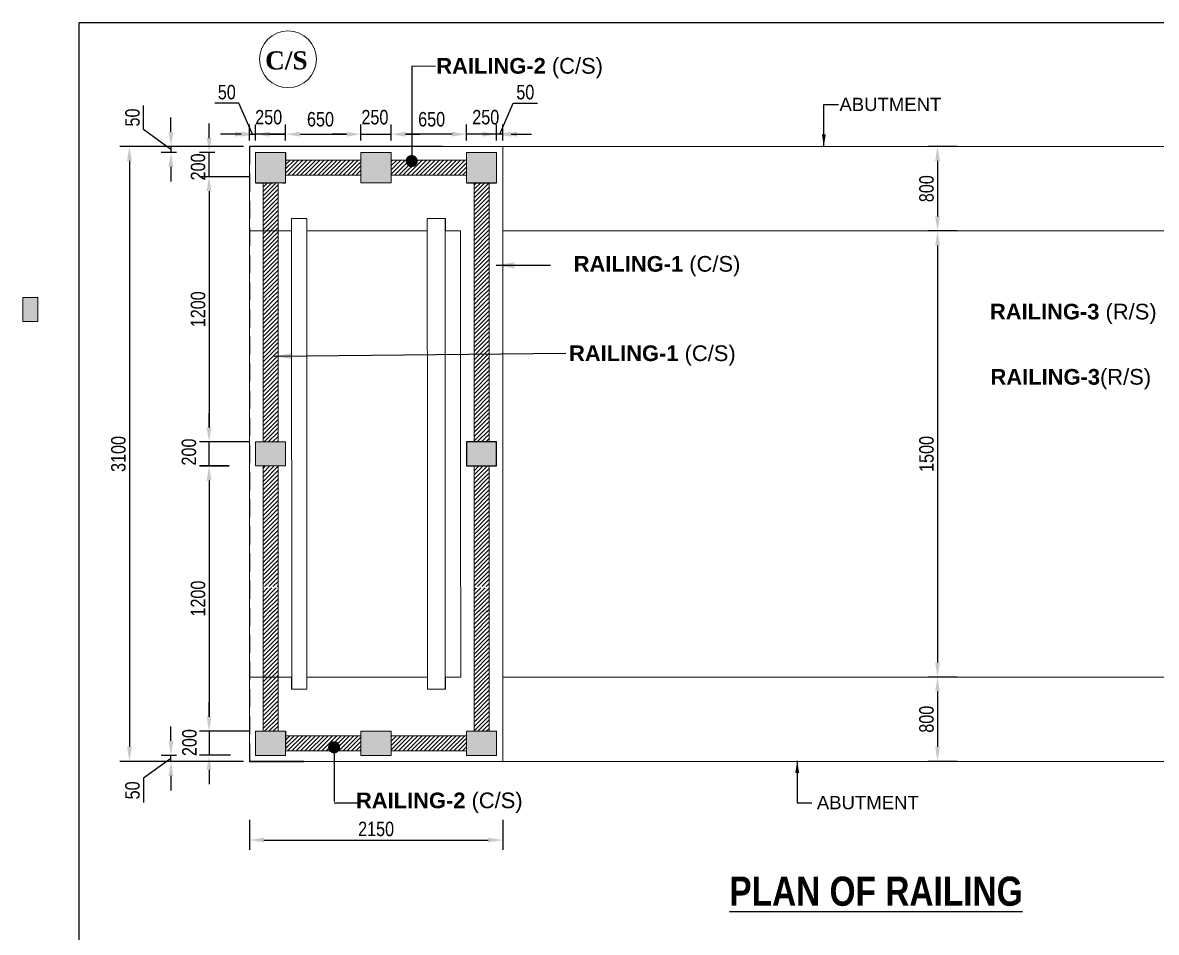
# Model space of a CAD drawing. Extents: x -426260 to 2055400, y -4304674 to -305611.
# Drawn here: x 1124505 to 1133906, y -1909429 to -1901885 of the extents above; entities that cross this region are included whole.
import ezdxf

# ---------------------------------------------------------------- set-up
doc = ezdxf.new("R2010")
doc.units = 0
doc.header["$LTSCALE"] = 300
doc.header["$MEASUREMENT"] = 0
doc.header["$PDMODE"] = 3
doc.linetypes.add('DASHED', pattern=[0.75, 0.5, -0.25])
doc.linetypes.add('DASHED2', pattern=[9.525, 6.35, -3.175])
doc.layers.get('0').update_dxf_attribs({"linetype": 'CONTINUOUS'})
doc.layers.get('DEFPOINTS').update_dxf_attribs({"linetype": 'CONTINUOUS'})
for name, color, linetype, lineweight in [('Dim', 7, 'CONTINUOUS', 9), ('Dimension', 8, 'CONTINUOUS', 18), ('line2', 3, 'CONTINUOUS', 30), ('Railing', 8, 'CONTINUOUS', 0)]:
    doc.layers.add(name, color=color, linetype=linetype, lineweight=lineweight)
for name, color, linetype in [('DOTTED', 240, 'DASHED2'), ('LINE', 7, 'CONTINUOUS'), ('TEXT', 10, 'CONTINUOUS')]:
    doc.layers.add(name, color=color, linetype=linetype)
doc.styles.add('1-2', font='arial.ttf')
doc.styles.add('Arial', font='arial.ttf')
doc.styles.add('DIM', font='isocp3.shx')
doc.styles.add('SH-T2', font='arial.ttf', dxfattribs={"width": 0.8})
doc.styles.add('style1', font='times.ttf')
doc.styles.add('text', font='ARIALN.TTF', dxfattribs={"height": 1.6})
doc.dimstyles.new('dim_50', dxfattribs={"dimtxt": 100, "dimasz": 100, "dimexe": 50, "dimexo": 30, "dimgap": 30, "dimtad": 1, "dimdec": 0, "dimzin": 0, "dimdsep": 46, "dimtxsty": 'DIM', "dimcen": 0.09, "dimclrd": 5, "dimclre": 5, "dimclrt": 7, "dimadec": 0, "dimazin": 0, "dimtfac": 1, "dimtdec": 0, "dimtmove": 0, "dimatfit": 3, "dimfxl": 1, "dimtolj": 1, "dimtzin": 0, "dimarcsym": 1})
doc.dimstyles.get("Standard").update_dxf_attribs({"dimtxt": 75, "dimasz": 75, "dimexe": 60, "dimexo": 60, "dimgap": 100, "dimtad": 1, "dimdec": 0, "dimzin": 0, "dimdsep": 46, "dimtxsty": 'style1', "dimcen": 0.09, "dimclrd": 5, "dimclre": 5, "dimadec": 0, "dimazin": 0, "dimtfac": 1, "dimtdec": 0, "dimtofl": 0, "dimtmove": 0, "dimatfit": 3, "dimfxl": 1, "dimtolj": 1, "dimtzin": 0, "dimarcsym": 0})
pattern_1 = [(45, (-1575873.325, -24452.87), (-17.67766953, 17.67766953), [])]
pattern_2 = [(45, (-1575873.325, -26859.765), (-17.67766953, 17.67766953), [])]

# ---------------------------------------------------------------- blocks, each defined once
blk = doc.blocks.new('*D670')
at = {"layer": 'DEFPOINTS', "color": 0, "transparency": 16777216}
for p in [(1132304.3, -1903611.8), (1132091.7, -1907311.7), (1132254.2, -1907311.7)]:
    blk.add_point(p, dxfattribs=at)
at = {"layer": 'LINE', "color": 5, "lineweight": -2, "transparency": 16777216}
for p, q in [((1132254.3, -1903611.8), (1132011.7, -1903611.8)), ((1132091.7, -1903731.8), (1132091.7, -1907191.7)), ((1132204.2, -1907311.7), (1132011.7, -1907311.7))]:
    blk.add_line(p, q, dxfattribs=at)
at = {"layer": 'LINE', "color": 5, "transparency": 16777216}
for points in [[(1132071.7, -1903731.8), (1132111.7, -1903731.8), (1132091.7, -1903611.8)], [(1132071.7, -1907191.7), (1132111.7, -1907191.7), (1132091.7, -1907311.7)]]:
    blk.add_solid(points, dxfattribs=at)
at = {"layer": 'LINE', "color": 7, "transparency": 16777216, "insert": (1132000.4, -1905461.7), "char_height": 120, "attachment_point": 5, "rotation": 90, "style": 'SH-T2'}
blk.add_mtext('\\A1;1500', dxfattribs=at)
blk = doc.blocks.new('_Dot')
at = {"color": 0, "linetype": 'ByBlock', "lineweight": -2}
blk.add_line((-0.5, 0), (-1, 0), dxfattribs=at)
at = {"color": 0, "linetype": 'ByBlock', "const_width": 0.5}
blk.add_lwpolyline([(-0.25, 0, 1), (0.25, 0, 1)], format="xyb", close=True, dxfattribs=at)
blk = doc.blocks.new('*D671')
at = {"layer": 'DEFPOINTS', "color": 0, "transparency": 16777216}
for p in [(1126051, -1905362.1), (1126279.7, -1905362.1), (1126268.3, -1905562.1)]:
    blk.add_point(p, dxfattribs=at)
at = {"layer": 'LINE', "color": 5, "lineweight": -2, "transparency": 16777216}
for p, q in [((1126051, -1905242.1), (1126051, -1905122.1)), ((1126229.7, -1905362.1), (1125971, -1905362.1)), ((1126051, -1905562.1), (1126051, -1905362.1)), ((1126218.3, -1905562.1), (1125971, -1905562.1)), ((1126051, -1905682.1), (1126051, -1905802.1))]:
    blk.add_line(p, q, dxfattribs=at)
at = {"layer": 'LINE', "color": 5, "transparency": 16777216}
for points in [[(1126031, -1905242.1), (1126071, -1905242.1), (1126051, -1905362.1)], [(1126031, -1905682.1), (1126071, -1905682.1), (1126051, -1905562.1)]]:
    blk.add_solid(points, dxfattribs=at)
at = {"layer": 'LINE', "color": 7, "transparency": 16777216, "insert": (1125884.4, -1905445.8), "char_height": 120, "attachment_point": 5, "rotation": 90, "style": 'SH-T2'}
blk.add_mtext('\\A1;200', dxfattribs=at)
blk = doc.blocks.new('*D683')
at = {"layer": 'DEFPOINTS', "color": 0, "transparency": 16777216}
for p in [(1126435.8, -1902810), (1126435.8, -1902911.6), (1126685.8, -1902912.1)]:
    blk.add_point(p, dxfattribs=at)
at = {"layer": 'LINE', "color": 5, "lineweight": -2, "transparency": 16777216}
for p, q in [((1126435.8, -1902861.6), (1126435.8, -1902730)), ((1126685.8, -1902862.1), (1126685.8, -1902730)), ((1126315.8, -1902810), (1126195.8, -1902810)), ((1126685.8, -1902810), (1126435.8, -1902810)), ((1126805.8, -1902810), (1126925.8, -1902810))]:
    blk.add_line(p, q, dxfattribs=at)
at = {"layer": 'LINE', "color": 5, "transparency": 16777216}
for points in [[(1126315.8, -1902790), (1126315.8, -1902830), (1126435.8, -1902810)], [(1126805.8, -1902790), (1126805.8, -1902830), (1126685.8, -1902810)]]:
    blk.add_solid(points, dxfattribs=at)
at = {"layer": 'LINE', "color": 7, "transparency": 16777216, "insert": (1126545.4, -1902669.4), "char_height": 120, "attachment_point": 5, "style": 'SH-T2'}
blk.add_mtext('\\A1;250', dxfattribs=at)
blk = doc.blocks.new('*D684')
at = {"layer": 'DEFPOINTS', "color": 0, "transparency": 16777216}
for p in [(1127310.8, -1902810), (1126685.8, -1902912.1), (1127310.8, -1902912.1)]:
    blk.add_point(p, dxfattribs=at)
at = {"layer": 'LINE', "color": 5, "lineweight": -2, "transparency": 16777216}
for p, q in [((1126685.8, -1902862.1), (1126685.8, -1902730)), ((1127310.8, -1902862.1), (1127310.8, -1902730)), ((1126805.8, -1902810), (1127190.8, -1902810))]:
    blk.add_line(p, q, dxfattribs=at)
at = {"layer": 'LINE', "color": 5, "transparency": 16777216}
for points in [[(1126805.8, -1902790), (1126805.8, -1902830), (1126685.8, -1902810)], [(1127190.8, -1902790), (1127190.8, -1902830), (1127310.8, -1902810)]]:
    blk.add_solid(points, dxfattribs=at)
at = {"layer": 'LINE', "color": 7, "transparency": 16777216, "insert": (1126974.7, -1902686.6), "char_height": 120, "attachment_point": 5, "style": 'SH-T2'}
blk.add_mtext('\\A1;650', dxfattribs=at)
blk = doc.blocks.new('*D685')
at = {"layer": 'DEFPOINTS', "color": 0, "transparency": 16777216}
for p in [(1127560.8, -1902810), (1127310.8, -1902912.1), (1127560.8, -1902912.1)]:
    blk.add_point(p, dxfattribs=at)
at = {"layer": 'LINE', "color": 5, "lineweight": -2, "transparency": 16777216}
for p, q in [((1127310.8, -1902862.1), (1127310.8, -1902730)), ((1127560.8, -1902862.1), (1127560.8, -1902730)), ((1127190.8, -1902810), (1127070.8, -1902810)), ((1127310.8, -1902810), (1127560.8, -1902810)), ((1127680.8, -1902810), (1127800.8, -1902810))]:
    blk.add_line(p, q, dxfattribs=at)
at = {"layer": 'LINE', "color": 5, "transparency": 16777216}
for points in [[(1127190.8, -1902790), (1127190.8, -1902830), (1127310.8, -1902810)], [(1127680.8, -1902790), (1127680.8, -1902830), (1127560.8, -1902810)]]:
    blk.add_solid(points, dxfattribs=at)
at = {"layer": 'LINE', "color": 7, "transparency": 16777216, "insert": (1127426.2, -1902669.4), "char_height": 120, "attachment_point": 5, "style": 'SH-T2'}
blk.add_mtext('\\A1;250', dxfattribs=at)
blk = doc.blocks.new('*D686')
at = {"layer": 'DEFPOINTS', "color": 0, "transparency": 16777216}
for p in [(1127560.8, -1902810), (1127560.8, -1902911.6), (1128185.8, -1902912.1)]:
    blk.add_point(p, dxfattribs=at)
at = {"layer": 'LINE', "color": 5, "lineweight": -2, "transparency": 16777216}
for p, q in [((1127560.8, -1902861.6), (1127560.8, -1902730)), ((1128185.8, -1902862.1), (1128185.8, -1902730)), ((1128065.8, -1902810), (1127680.8, -1902810))]:
    blk.add_line(p, q, dxfattribs=at)
at = {"layer": 'LINE', "color": 5, "transparency": 16777216}
for points in [[(1127680.8, -1902790), (1127680.8, -1902830), (1127560.8, -1902810)], [(1128065.8, -1902790), (1128065.8, -1902830), (1128185.8, -1902810)]]:
    blk.add_solid(points, dxfattribs=at)
at = {"layer": 'LINE', "color": 7, "transparency": 16777216, "insert": (1127896.8, -1902686.6), "char_height": 120, "attachment_point": 5, "style": 'SH-T2'}
blk.add_mtext('\\A1;650', dxfattribs=at)
blk = doc.blocks.new('*D687')
at = {"layer": 'DEFPOINTS', "color": 0, "transparency": 16777216}
for p in [(1128185.8, -1902810), (1128185.8, -1902912.1), (1128435.8, -1902912.1)]:
    blk.add_point(p, dxfattribs=at)
at = {"layer": 'LINE', "color": 5, "lineweight": -2, "transparency": 16777216}
for p, q in [((1128185.8, -1902862.1), (1128185.8, -1902730)), ((1128435.8, -1902862.1), (1128435.8, -1902730)), ((1128065.8, -1902810), (1127945.8, -1902810)), ((1128435.8, -1902810), (1128185.8, -1902810)), ((1128555.8, -1902810), (1128675.8, -1902810))]:
    blk.add_line(p, q, dxfattribs=at)
at = {"layer": 'LINE', "color": 5, "transparency": 16777216}
for points in [[(1128065.8, -1902790), (1128065.8, -1902830), (1128185.8, -1902810)], [(1128555.8, -1902790), (1128555.8, -1902830), (1128435.8, -1902810)]]:
    blk.add_solid(points, dxfattribs=at)
at = {"layer": 'LINE', "color": 7, "transparency": 16777216, "insert": (1128345.4, -1902669.4), "char_height": 120, "attachment_point": 5, "style": 'SH-T2'}
blk.add_mtext('\\A1;250', dxfattribs=at)
blk = doc.blocks.new('*D696')
at = {"layer": 'DEFPOINTS', "color": 0, "transparency": 16777216}
for p in [(1126051, -1902962), (1126148.2, -1902962), (1126148.2, -1903162.1)]:
    blk.add_point(p, dxfattribs=at)
at = {"layer": 'LINE', "color": 5, "lineweight": -2, "transparency": 16777216}
for p, q in [((1126051, -1902842), (1126051, -1902722)), ((1126098.2, -1902962), (1125971, -1902962)), ((1126051, -1903162.1), (1126051, -1902962)), ((1126098.2, -1903162.1), (1125971, -1903162.1)), ((1126051, -1903282.1), (1126051, -1903402.1))]:
    blk.add_line(p, q, dxfattribs=at)
at = {"layer": 'LINE', "color": 5, "transparency": 16777216}
for points in [[(1126031, -1902842), (1126071, -1902842), (1126051, -1902962)], [(1126031, -1903282.1), (1126071, -1903282.1), (1126051, -1903162.1)]]:
    blk.add_solid(points, dxfattribs=at)
at = {"layer": 'LINE', "color": 7, "transparency": 16777216, "insert": (1125959.8, -1903081.4), "char_height": 120, "attachment_point": 5, "rotation": 90, "style": 'SH-T2'}
blk.add_mtext('\\A1;200', dxfattribs=at)
blk = doc.blocks.new('*D697')
at = {"layer": 'DEFPOINTS', "color": 0, "transparency": 16777216}
for p in [(1126268.3, -1907760.8), (1126051, -1907960.8), (1126279.7, -1907960.8)]:
    blk.add_point(p, dxfattribs=at)
at = {"layer": 'LINE', "color": 5, "lineweight": -2, "transparency": 16777216}
for p, q in [((1126051, -1907640.8), (1126051, -1907520.8)), ((1126218.3, -1907760.8), (1125971, -1907760.8)), ((1126051, -1907760.8), (1126051, -1907960.8)), ((1126229.7, -1907960.8), (1125971, -1907960.8)), ((1126051, -1908080.8), (1126051, -1908200.8))]:
    blk.add_line(p, q, dxfattribs=at)
at = {"layer": 'LINE', "color": 5, "transparency": 16777216}
for points in [[(1126031, -1907640.8), (1126071, -1907640.8), (1126051, -1907760.8)], [(1126031, -1908080.8), (1126071, -1908080.8), (1126051, -1907960.8)]]:
    blk.add_solid(points, dxfattribs=at)
at = {"layer": 'LINE', "color": 7, "transparency": 16777216, "insert": (1125888.6, -1907855.5), "char_height": 120, "attachment_point": 5, "rotation": 90, "style": 'SH-T2'}
blk.add_mtext('\\A1;200', dxfattribs=at)

msp = doc.modelspace()

# ---------------------------------------------------------------- hatches: boundary and pattern name
at = {"layer": 'LINE'}
for points in [[(1126435.8, -1903212.1), (1126685.8, -1903212.1), (1126685.8, -1902962.1), (1126435.8, -1902962.1)], [(1127310.8, -1903212.1), (1127560.8, -1903212.1), (1127560.8, -1902962.1), (1127310.8, -1902962.1)], [(1128435.8, -1902962.1), (1128185.8, -1902962.1), (1128185.8, -1903212.1), (1128435.8, -1903212.1)], [(1126435.8, -1905362.1), (1126435.8, -1905560.9), (1126685.8, -1905560.9), (1126685.8, -1905362.1)], [(1128435.8, -1905362.1), (1128185.8, -1905362.1), (1128185.8, -1905560.9), (1128435.8, -1905560.9)], [(1126435.8, -1907961.8), (1126685.8, -1907961.8), (1126685.8, -1907761.8), (1126435.8, -1907761.8)], [(1127560.8, -1907961.8), (1127560.8, -1907761.8), (1127310.8, -1907761.8), (1127310.8, -1907961.8)], [(1128435.8, -1907961.8), (1128435.8, -1907761.8), (1128185.8, -1907761.8), (1128185.8, -1907961.8)]]:
    msp.add_hatch(color=5, dxfattribs=at).paths.add_polyline_path(points)
h = msp.add_hatch(dxfattribs=at)
h.set_pattern_fill('ANSI31', color=5, scale=200, style=0)
h.set_pattern_definition(pattern_1)
h.paths.add_polyline_path([(1127310.8, -1907799.1), (1126685.8, -1907799.1), (1126685.8, -1907924.1), (1127310.8, -1907924.1)])
h.paths.add_polyline_path([(1128185.8, -1907799.1), (1127560.8, -1907799.1), (1127560.8, -1907924.1), (1128185.8, -1907924.1)])
h.paths.add_polyline_path([(1128373.3, -1906760.9), (1128248.3, -1906760.9), (1128248.3, -1907761.8), (1128373.3, -1907761.8)])
h.paths.add_polyline_path([(1126623.3, -1907311.8), (1126498.3, -1907311.8), (1126498.3, -1907761.8), (1126623.3, -1907761.8)])
h.paths.add_polyline_path([(1126623.3, -1905811.7), (1126604.6, -1905811.7, -0.084908), (1126498.3, -1905733.5), (1126498.3, -1906560.9), (1126623.3, -1906560.9)])
h.paths.add_polyline_path([(1126623.3, -1905560.9), (1126498.3, -1905560.9), (1126498.3, -1905733.5, 0.084908), (1126604.6, -1905811.7), (1126623.3, -1905811.7)])
h.paths.add_polyline_path([(1126623.3, -1906760.9), (1126498.3, -1906760.9), (1126498.3, -1907311.8), (1126623.3, -1907311.8)])
h.paths.add_polyline_path([(1128373.3, -1905560.9), (1128248.3, -1905560.9), (1128248.3, -1906560.9), (1128373.3, -1906560.9)])
h.paths.add_polyline_path([(1128373.3, -1904362.1), (1128248.3, -1904362.1), (1128248.3, -1905362.1), (1128373.3, -1905362.1)])
h.paths.add_polyline_path([(1126623.3, -1904362.1), (1126498.3, -1904362.1), (1126498.3, -1905190.3, -0.085374), (1126605.2, -1905111.7), (1126623.3, -1905111.7)])
h.paths.add_polyline_path([(1126623.3, -1905111.7), (1126605.2, -1905111.7, 0.085374), (1126498.3, -1905190.3), (1126498.3, -1905362.1), (1126623.3, -1905362.1)])
h.paths.add_polyline_path([(1126623.3, -1903611.8), (1126498.3, -1903611.8), (1126498.3, -1904162.1), (1126623.3, -1904162.1)])
h.paths.add_polyline_path([(1128373.3, -1903212.1), (1128310.8, -1903212.1), (1128248.3, -1903212.1), (1128248.3, -1904162.1), (1128373.3, -1904162.1)])
h.paths.add_polyline_path([(1126623.3, -1903212.1), (1126498.3, -1903212.1), (1126498.3, -1903611.8), (1126623.3, -1903611.8)])
h.paths.add_polyline_path([(1128185.8, -1903024.6), (1127560.8, -1903024.6), (1127560.8, -1903149.6), (1128185.8, -1903149.6)])
h.paths.add_polyline_path([(1127310.8, -1903024.6), (1126685.8, -1903024.6), (1126685.8, -1903087.1), (1126685.8, -1903149.6), (1127310.8, -1903149.6)])
at = {"layer": 'LINE', "linetype": 'DASHED', "lineweight": 9, "ltscale": 3}
h = msp.add_hatch(color=15, dxfattribs=at)
h.dxf.hatch_style = 1
h.paths.add_polyline_path([(1124505.4, -1904362.1), (1124630.4, -1904362.1), (1124630.4, -1904165.5), (1124505.4, -1904165.5)])
at = {"layer": 'LINE'}
h = msp.add_hatch(dxfattribs=at)
h.set_pattern_fill('ANSI31', color=5, scale=200, style=0)
h.set_pattern_definition(pattern_1)
h.paths.add_polyline_path([(1126498.3, -1904362.1), (1126623.3, -1904362.1), (1126623.3, -1904165.5), (1126498.3, -1904165.5)])
h = msp.add_hatch(dxfattribs=at)
h.set_pattern_fill('ANSI31', color=5, scale=200, style=0)
h.set_pattern_definition(pattern_1)
h.paths.add_polyline_path([(1126498.3, -1904362.1), (1126623.3, -1904362.1), (1126623.3, -1904165.5), (1126498.3, -1904165.5)])
h = msp.add_hatch(dxfattribs=at)
h.set_pattern_fill('ANSI31', color=5, scale=200, style=0)
h.set_pattern_definition(pattern_1)
h.paths.add_polyline_path([(1128248.3, -1904362.1), (1128373.3, -1904362.1), (1128373.3, -1904165.5), (1128248.3, -1904165.5)])
h = msp.add_hatch(dxfattribs=at)
h.set_pattern_fill('ANSI31', color=5, scale=200, style=0)
h.set_pattern_definition(pattern_1)
h.paths.add_polyline_path([(1128248.3, -1904362.1), (1128373.3, -1904362.1), (1128373.3, -1904165.5), (1128248.3, -1904165.5)])
h = msp.add_hatch(dxfattribs=at)
h.set_pattern_fill('ANSI31', color=5, scale=200, style=0)
h.set_pattern_definition(pattern_2)
h.paths.add_polyline_path([(1126498.3, -1906769), (1126623.3, -1906769), (1126623.3, -1906572.4), (1126498.3, -1906572.4)])
h = msp.add_hatch(dxfattribs=at)
h.set_pattern_fill('ANSI31', color=5, scale=200, style=0)
h.set_pattern_definition(pattern_2)
h.paths.add_polyline_path([(1128248.3, -1906769), (1128373.3, -1906769), (1128373.3, -1906572.4), (1128248.3, -1906572.4)])

# ---------------------------------------------------------------- linework, layer by layer
at = {"color": 5, "linetype": 'DASHED'}
for p, q in [((1126385.8, -1902912.1), (1126385.9, -1908011.8)), ((1126685.8, -1902962.1), (1126685.8, -1903087.1)), ((1126435.8, -1903212.1), (1126685.8, -1903212.1)), ((1126435.8, -1903212.1), (1126560.8, -1903212.1)), ((1128185.8, -1903212.1), (1128435.8, -1903212.1)), ((1128310.8, -1903212.1), (1128435.8, -1903212.1)), ((1126685.8, -1907761.8), (1126685.8, -1907961.4))]:
    msp.add_line(p, q, dxfattribs=at)
at = {"color": 7, "elevation": 0}
msp.add_lwpolyline([(1127987.9, -1902911.6), (1126385.8, -1902911.6)], dxfattribs=at)
at = {"linetype": 'DASHED', "lineweight": 9, "ltscale": 3, "elevation": 0}
for points in [[(1126685.8, -1903212.1), (1126435.8, -1903212.1), (1126435.8, -1902962.1), (1126685.8, -1902962.1)], [(1127560.8, -1903212.1), (1127310.8, -1903212.1), (1127310.8, -1902962.1), (1127560.8, -1902962.1)], [(1128185.8, -1903212.1), (1128435.8, -1903212.1), (1128435.8, -1902962.1), (1128185.8, -1902962.1)], [(1126685.8, -1905560.9), (1126435.8, -1905560.9), (1126435.8, -1905362.1), (1126685.8, -1905362.1)], [(1126685.8, -1907761.8), (1126435.8, -1907761.8), (1126435.8, -1907961.8), (1126685.8, -1907961.8)], [(1127560.8, -1907761.8), (1127310.8, -1907761.8), (1127310.8, -1907961.8), (1127560.8, -1907961.8)], [(1128185.8, -1907761.8), (1128435.8, -1907761.8), (1128435.8, -1907961.8), (1128185.8, -1907961.8)]]:
    msp.add_lwpolyline(points, close=True, dxfattribs=at)
at = {"layer": 'Dim', "linetype": 'DASHED', "lineweight": 9, "ltscale": 3, "elevation": 0}
msp.add_lwpolyline([(1127731.1, -1902932.5), (1127731.1, -1902244.3), (1127927.5, -1902244.3)], dxfattribs=at)
at = {"layer": 'Dim', "color": 7, "ltscale": 500, "elevation": 0}
msp.add_lwpolyline([(1126385.8, -1908011.8), (1128485.8, -1908011.8), (1128485.8, -1902912.1), (1126385.8, -1902912.1)], close=True, dxfattribs=at)
for points in [[(1127310.8, -1903024.6), (1126685.8, -1903024.6)], [(1127560.8, -1903024.6), (1128185.8, -1903024.6)], [(1126498.3, -1903212.1), (1126498.3, -1904362.1)], [(1126623.3, -1903212.1), (1126623.3, -1904362.1)], [(1127310.8, -1903149.6), (1126685.8, -1903149.6)], [(1127560.8, -1903149.6), (1128185.8, -1903149.6)], [(1128248.3, -1904362.1), (1128248.3, -1903212.1)], [(1128373.3, -1904362.1), (1128373.3, -1903212.1)], [(1126498.3, -1904362.1), (1126498.3, -1905362.1)], [(1126623.3, -1904362.1), (1126623.3, -1905362.1)], [(1128248.3, -1905362.1), (1128248.3, -1904362.1)], [(1128373.3, -1905362.1), (1128373.3, -1904362.1)], [(1126498.3, -1905560.9), (1126498.3, -1906760.9)], [(1126623.3, -1905560.9), (1126623.3, -1906760.9)], [(1128248.3, -1906760.9), (1128248.3, -1905560.9)], [(1128373.3, -1906760.9), (1128373.3, -1905560.9)], [(1126498.3, -1906760.9), (1126498.3, -1907761.8)], [(1126623.3, -1906760.9), (1126623.3, -1907761.8)], [(1128248.3, -1907761.8), (1128248.3, -1906760.9)], [(1128373.3, -1907761.8), (1128373.3, -1906760.9)], [(1127310.8, -1907799.1), (1126685.8, -1907799.1)], [(1127560.8, -1907799.1), (1128185.8, -1907799.1)], [(1127310.8, -1907924.1), (1126685.8, -1907924.1)], [(1127560.8, -1907924.1), (1128185.8, -1907924.1)]]:
    msp.add_lwpolyline(points, dxfattribs=at)
at = {"layer": 'Dim', "color": 0, "ltscale": 50}
msp.add_circle((1126705.3, -1902188.6), 235.2, dxfattribs=at)
at = {"layer": 'DOTTED', "color": 0, "linetype": 'DASHED', "lineweight": 20, "ltscale": 1000000.0}
for p, q in [((1128486, -1902911.7), (1134185.7, -1902911.7)), ((1128486, -1908011.7), (1134185.9, -1908011.8))]:
    msp.add_line(p, q, dxfattribs=at)
at = {"layer": 'DOTTED', "color": 0, "linetype": 'DASHED', "lineweight": 20, "ltscale": 1000000.0, "elevation": 0}
for points in [[(1128486, -1903611.8), (1134485.5, -1903611.7)], [(1128486, -1907311.6), (1134485.5, -1907311.7)]]:
    msp.add_lwpolyline(points, dxfattribs=at)
at = {"layer": 'LINE'}
msp.add_line((1127731.1, -1902244.3), (1127731.1, -1903032.5), dxfattribs=at)
at = {"layer": 'LINE', "color": 5}
for p, q in [((1126298.1, -1902553), (1126098.2, -1902553)), ((1126410.8, -1902810), (1126298.1, -1902553)), ((1128460.8, -1902810), (1128573.5, -1902553)), ((1128573.5, -1902553), (1128773.4, -1902553)), ((1125507.6, -1902771.5), (1125507.6, -1902571.6)), ((1125734.9, -1902791.6), (1125734.9, -1902671.6)), ((1126385.8, -1902862.1), (1126385.8, -1902730)), ((1126435.8, -1902861.6), (1126435.8, -1902730)), ((1128435.8, -1902861.6), (1128435.8, -1902730)), ((1128485.8, -1902862.1), (1128485.8, -1902730)), ((1125734.9, -1902936.7), (1125507.6, -1902771.5)), ((1126265.8, -1902810), (1126145.8, -1902810)), ((1126385.8, -1902810), (1126435.8, -1902810)), ((1126385.8, -1902810), (1126435.8, -1902810)), ((1126555.8, -1902810), (1126675.8, -1902810)), ((1128315.8, -1902810), (1128195.8, -1902810)), ((1128485.8, -1902810), (1128435.8, -1902810)), ((1128485.8, -1902810), (1128435.8, -1902810)), ((1128605.8, -1902810), (1128725.8, -1902810)), ((1126335.8, -1902912.1), (1125310.7, -1902912.1)), ((1125782, -1902911.6), (1125654.9, -1902911.6)), ((1125734.9, -1902911.6), (1125734.9, -1902961.7)), ((1125734.9, -1902911.6), (1125734.9, -1902961.7)), ((1132254.3, -1902911.7), (1132011.7, -1902911.7)), ((1125782, -1902961.7), (1125654.9, -1902961.7)), ((1125390.7, -1903032.1), (1125390.7, -1907891.8)), ((1125734.9, -1903081.7), (1125734.9, -1903201.7)), ((1132091.7, -1903031.7), (1132091.7, -1903491.8)), ((1126385.8, -1903162.1), (1125971, -1903162.1)), ((1126051, -1903282.1), (1126051, -1905242.1)), ((1132254.3, -1903611.8), (1132011.7, -1903611.8)), ((1126385.8, -1905362.1), (1125971, -1905362.1)), ((1126218.8, -1905560.9), (1125971, -1905560.9)), ((1126051, -1905680.9), (1126051, -1907641.8)), ((1132254.2, -1907311.7), (1132011.7, -1907311.7)), ((1132091.7, -1907431.7), (1132091.7, -1907891.8)), ((1125734.8, -1907841.6), (1125734.8, -1907721.6)), ((1126385.8, -1907761.8), (1125971, -1907761.8)), ((1125734.8, -1907986.7), (1125507.5, -1908151.9)), ((1125782, -1907961.6), (1125654.8, -1907961.6)), ((1125734.8, -1908011.7), (1125734.8, -1907961.6)), ((1125734.8, -1908011.7), (1125734.8, -1907961.6)), ((1126335.8, -1908011.8), (1125310.7, -1908011.8)), ((1125782, -1908011.7), (1125654.8, -1908011.7)), ((1132254.2, -1908011.8), (1132011.7, -1908011.8)), ((1125507.5, -1908151.9), (1125507.5, -1908351.7)), ((1125734.8, -1908131.7), (1125734.8, -1908251.7)), ((1126385.8, -1908496.3), (1126385.8, -1908743.5)), ((1128486, -1908496.3), (1128486, -1908743.5)), ((1126505.8, -1908663.5), (1128366, -1908663.5))]:
    msp.add_line(p, q, dxfattribs=at)
at = {"layer": 'LINE', "color": 8, "linetype": 'DASHED2', "lineweight": 18, "ltscale": 2000}
for p, q in [((1128486, -1902911.7), (1126385.8, -1902911.6)), ((1126385.8, -1902911.6), (1126385.8, -1903611.8)), ((1128486, -1908011.7), (1128486, -1902911.7)), ((1126735.8, -1903611.8), (1126735.8, -1903510.3)), ((1126735.8, -1903510.3), (1126860.8, -1903510.3)), ((1126735.8, -1903510.3), (1126860.8, -1903510.3)), ((1126860.8, -1903510.3), (1126860.8, -1903611.8)), ((1127860.8, -1903611.8), (1127860.8, -1903510.3)), ((1127860.8, -1903510.3), (1128011, -1903510.3)), ((1127860.8, -1903510.3), (1128008.9, -1903510.3)), ((1127861, -1905710.3), (1127860.8, -1903510.3)), ((1128008.9, -1903510.3), (1128008.9, -1905761)), ((1128011, -1903510.3), (1128011, -1903611.8)), ((1126385.8, -1903611.8), (1126735.8, -1903611.8)), ((1126736.1, -1907411.8), (1126735.8, -1903611.8)), ((1126860.8, -1903611.8), (1127860.8, -1903611.8)), ((1126860.8, -1903611.8), (1126860.8, -1907411.8)), ((1128011, -1903611.8), (1128136, -1903611.8)), ((1128136, -1903611.8), (1128137, -1905811.7)), ((1126735.8, -1905238.5), (1126735.8, -1905111.7)), ((1126860.8, -1905111.7), (1126860.8, -1905238.5)), ((1128008.9, -1905111.7), (1128008.9, -1905237.6)), ((1126736.1, -1905811.7), (1126736.1, -1905710.3)), ((1126861.1, -1905710.3), (1126861.1, -1905811.7)), ((1127861, -1905710.3), (1127861, -1907411.8)), ((1128008.9, -1905710.3), (1128008.9, -1905811.7)), ((1128008.9, -1907411.8), (1128008.9, -1905710.3)), ((1128137, -1905811.7), (1128137.6, -1907311.9)), ((1126385.8, -1907311.7), (1126385.8, -1908011.8)), ((1126735.8, -1907311.8), (1126385.8, -1907311.8)), ((1126735.8, -1907411.8), (1126735.8, -1907311.8)), ((1127861, -1907311.8), (1126860.8, -1907311.8)), ((1126860.8, -1907311.8), (1126860.8, -1907411.8)), ((1127861, -1907411.8), (1127861, -1907311.8)), ((1128137.6, -1907311.9), (1128011, -1907311.8)), ((1128011, -1907311.8), (1128011, -1907411.8)), ((1126860.8, -1907411.8), (1126735.8, -1907411.8)), ((1126860.8, -1907411.8), (1126736.1, -1907411.8)), ((1128011, -1907411.8), (1127861, -1907411.8)), ((1127861, -1907411.8), (1128008.9, -1907411.8)), ((1126385.8, -1908011.8), (1128486, -1908011.7))]:
    msp.add_line(p, q, dxfattribs=at)
at = {"layer": 'LINE', "color": 8, "lineweight": 18}
for p, q in [((1126735.8, -1903611.7), (1126735.8, -1903510.3)), ((1126736.1, -1905811.7), (1126736.1, -1905710.3))]:
    msp.add_line(p, q, dxfattribs=at)
at = {"layer": 'LINE', "linetype": 'DASHED2', "lineweight": 18, "ltscale": 2000}
for p, q in [((1126861.1, -1905710.3), (1126861.1, -1905811.7)), ((1128008.9, -1905710.3), (1128008.9, -1905811.7))]:
    msp.add_line(p, q, dxfattribs=at)
at = {"layer": 'LINE'}
msp.add_lwpolyline([(1153825.9, -1922287.7), (1124973.6, -1922287.7), (1124973.6, -1901884.9), (1153825.9, -1901884.9)], close=True, dxfattribs=at)
at = {"layer": 'LINE', "color": 15, "linetype": 'DASHED', "lineweight": 9, "ltscale": 3, "elevation": 0}
msp.add_lwpolyline([(1124505.4, -1904165.5), (1124630.4, -1904165.5), (1124630.4, -1904362.1), (1124505.4, -1904362.1)], close=True, dxfattribs=at)
at = {"layer": 'LINE', "color": 5, "elevation": 0}
msp.add_lwpolyline([(1128185.8, -1905560.9), (1128435.8, -1905560.9), (1128435.8, -1905362.1), (1128185.8, -1905362.1)], close=True, dxfattribs=at)
at = {"layer": 'LINE', "color": 5}
for points in [[(1125714.9, -1902791.6), (1125754.9, -1902791.6), (1125734.9, -1902911.6)], [(1126265.8, -1902790), (1126265.8, -1902830), (1126385.8, -1902810)], [(1126555.8, -1902790), (1126555.8, -1902830), (1126435.8, -1902810)], [(1128315.8, -1902790), (1128315.8, -1902830), (1128435.8, -1902810)], [(1128605.8, -1902790), (1128605.8, -1902830), (1128485.8, -1902810)], [(1125370.7, -1903032.1), (1125410.7, -1903032.1), (1125390.7, -1902912.1)], [(1132071.7, -1903031.7), (1132111.7, -1903031.7), (1132091.7, -1902911.7)], [(1125714.9, -1903081.7), (1125754.9, -1903081.7), (1125734.9, -1902961.7)], [(1126031, -1903282.1), (1126071, -1903282.1), (1126051, -1903162.1)], [(1132071.7, -1903491.8), (1132111.7, -1903491.8), (1132091.7, -1903611.8)], [(1126031, -1905242.1), (1126071, -1905242.1), (1126051, -1905362.1)], [(1126031, -1905680.9), (1126071, -1905680.9), (1126051, -1905560.9)], [(1132071.7, -1907431.7), (1132111.7, -1907431.7), (1132091.7, -1907311.7)], [(1126031, -1907641.8), (1126071, -1907641.8), (1126051, -1907761.8)], [(1125370.7, -1907891.8), (1125410.7, -1907891.8), (1125390.7, -1908011.8)], [(1125714.8, -1907841.6), (1125754.8, -1907841.6), (1125734.8, -1907961.6)], [(1132071.7, -1907891.8), (1132111.7, -1907891.8), (1132091.7, -1908011.8)], [(1125714.8, -1908131.7), (1125754.8, -1908131.7), (1125734.8, -1908011.7)], [(1126505.8, -1908643.5), (1126505.8, -1908683.5), (1126385.8, -1908663.5)], [(1128366, -1908643.5), (1128366, -1908683.5), (1128486, -1908663.5)]]:
    msp.add_solid(points, dxfattribs=at)
at = {"layer": 'line2', "color": 7, "elevation": 0}
msp.add_lwpolyline([(1126835.5, -1908011.8), (1126385.8, -1908011.8)], dxfattribs=at)
at = {"layer": 'Railing', "color": 7, "ltscale": 500, "elevation": 0}
for points in [[(1126435.8, -1903212.1), (1126685.8, -1903212.1), (1126685.8, -1902962.1), (1126435.8, -1902962.1)], [(1127310.8, -1903212.1), (1127560.8, -1903212.1), (1127560.8, -1902962.1), (1127310.8, -1902962.1)], [(1128435.8, -1903212.1), (1128185.8, -1903212.1), (1128185.8, -1902962.1), (1128435.8, -1902962.1)], [(1126435.8, -1905560.9), (1126685.8, -1905560.9), (1126685.8, -1905362.1), (1126435.8, -1905362.1)], [(1128435.8, -1905560.9), (1128185.8, -1905560.9), (1128185.8, -1905362.1), (1128435.8, -1905362.1)], [(1126435.8, -1907761.8), (1126685.8, -1907761.8), (1126685.8, -1907961.8), (1126435.8, -1907961.8)], [(1127310.8, -1907761.8), (1127560.8, -1907761.8), (1127560.8, -1907961.8), (1127310.8, -1907961.8)], [(1128435.8, -1907761.8), (1128185.8, -1907761.8), (1128185.8, -1907961.8), (1128435.8, -1907961.8)]]:
    msp.add_lwpolyline(points, close=True, dxfattribs=at)

# ---------------------------------------------------------------- block references
at = {"layer": 'Dim', "linetype": 'DASHED', "lineweight": 9, "ltscale": 3, "xscale": 100, "yscale": 100, "zscale": 100, "rotation": 270}
msp.add_blockref('_Dot', (1127731.1, -1903032.5), dxfattribs=at)

# ---------------------------------------------------------------- texts
at = {"layer": 'Dimension', "color": 1, "lineweight": 13, "ltscale": 2, "insert": (1126692.2, -1902198.7), "char_height": 150, "attachment_point": 5, "style": '1-2'}
msp.add_mtext('{\\fTimes New Roman|b1|i0|c0|p18;C/S}', dxfattribs=at)
at = {"layer": 'LINE', "color": 4, "attachment_point": 5, "style": 'Arial'}
for s, insert, char_height, width in [('{\\fArial|b1|i0|c0|p34;RAILING-2 }(C/S)', (1128626.3, -1902262.5), 130, 2453.389), ('{\\C7;ABUTMENT}', (1131700.7, -1902563.6), 110, 1697.594), ('{\\fArial|b1|i0|c0|p34;RAILING-1 }(C/S)', (1129765.6, -1903904.7), 130, 1697.594), ('{\\fArial|b1|i0|c0|p34;RAILING-3 }(R/S)', (1133217.2, -1904300.6), 130, 1697.594), ('{\\fArial|b1|i0|c0|p34;RAILING-1 }(C/S)', (1129726.9, -1904645.8), 130, 1697.594), ('{\\fArial|b1|i0|c0|p34;RAILING-3}(R/S)', (1133196.8, -1904841.7), 130, 1697.594), ('{\\fArial|b1|i0|c0|p34;RAILING-2 }(C/S)', (1127960.1, -1908354.2), 130, 2453.389), ('{\\C7;ABUTMENT}', (1131513.5, -1908354.1), 110, 1697.594)]:
    msp.add_mtext(s, dxfattribs=dict(at, insert=insert, char_height=char_height, width=width))
at = {"layer": 'LINE', "color": 7, "char_height": 120, "attachment_point": 5, "style": 'SH-T2'}
for s, insert in [('\\A1;50', (1126198.1, -1902461.7)), ('\\A1;50', (1128673.5, -1902461.7)), ('\\A1;2150', (1127435.9, -1908572.3))]:
    msp.add_mtext(s, dxfattribs=dict(at, insert=insert))
at = {"layer": 'LINE', "color": 7, "char_height": 120, "attachment_point": 5, "rotation": 90, "style": 'SH-T2'}
for s, insert in [('\\A1;50', (1125416.3, -1902671.5)), ('\\A1;800', (1132000.4, -1903261.7)), ('\\A1;1200', (1125959.8, -1904262.1)), ('\\A1;3100', (1125299.4, -1905462)), ('\\A1;1200', (1125959.8, -1906661.4)), ('\\A1;800', (1132000.4, -1907661.7)), ('\\A1;50', (1125416.2, -1908251.8))]:
    msp.add_mtext(s, dxfattribs=dict(at, insert=insert))
at = {"layer": 'TEXT', "insert": (1130365.3, -1908966.9), "char_height": 204.12, "width": 2957.787, "attachment_point": 1, "style": 'text'}
msp.add_mtext('{\\fArial Narrow|b1|i0|c0|p34;\\H1.1852x;\\L\\C6;PLAN OF RAILING}', dxfattribs=at)

# ---------------------------------------------------------------- dimensions: what is measured, and where the dimension line sits
at = {"layer": 'LINE', "color": 0}
for base, p1, p2, angle, override, picture, middle in [((1126435.8, -1902810), (1126685.8, -1902912.1), (1126435.8, -1902911.6), 180, {"dimtxt": 120, "dimasz": 120, "dimexe": 80, "dimexo": 50, "dimtxsty": 'SH-T2', "dimtmove": 2}, '*D683', (1126545.4, -1902669.4)), ((1128185.8, -1902810), (1128435.8, -1902912.1), (1128185.8, -1902912.1), 180, {"dimtxt": 120, "dimasz": 120, "dimexe": 80, "dimexo": 50, "dimtxsty": 'SH-T2', "dimtmove": 2}, '*D687', (1128345.4, -1902669.4)), ((1126051, -1902962), (1126148.2, -1903162.1), (1126148.2, -1902962), 270, {"dimtxt": 120, "dimasz": 120, "dimexe": 80, "dimexo": 50, "dimtxsty": 'SH-T2', "dimtmove": 1}, '*D696', (1126051, -1903081.4)), ((1126051, -1905362.1), (1126268.3, -1905562.1), (1126279.7, -1905362.1), 90, {"dimtxt": 120, "dimasz": 120, "dimexe": 80, "dimexo": 50, "dimtxsty": 'SH-T2', "dimtmove": 2}, '*D671', (1125884.4, -1905445.8)), ((1126051, -1907960.8), (1126268.3, -1907760.8), (1126279.7, -1907960.8), 270, {"dimtxt": 120, "dimasz": 120, "dimexe": 80, "dimexo": 50, "dimtxsty": 'SH-T2', "dimtmove": 2}, '*D697', (1125888.6, -1907855.5))]:
    dim = msp.add_linear_dim(base=base, p1=p1, p2=p2, angle=angle, dimstyle='dim_50', override=override, dxfattribs=at)
    dim.commit()
    dim.dimension.update_dxf_attribs({"geometry": picture, "text_midpoint": middle, "dimtype": 160})
for base, p1, p2, text, picture, middle in [((1127310.8, -1902810), (1126685.8, -1902912.1), (1127310.8, -1902912.1), '650', '*D684', (1126974.7, -1902686.6)), ((1127560.8, -1902810), (1127310.8, -1902912.1), (1127560.8, -1902912.1), '250', '*D685', (1127426.2, -1902669.4))]:
    dim = msp.add_linear_dim(base=base, p1=p1, p2=p2, text=text, dimstyle='dim_50', override={"dimtxt": 120, "dimasz": 120, "dimexe": 80, "dimexo": 50, "dimtxsty": 'SH-T2', "dimtmove": 2}, dxfattribs=at)
    dim.commit()
    dim.dimension.update_dxf_attribs({"geometry": picture, "text_midpoint": middle, "dimtype": 160})
dim = msp.add_linear_dim(base=(1127560.8, -1902810), p1=(1128185.8, -1902912.1), p2=(1127560.8, -1902911.6), angle=180, text='650', dimstyle='dim_50', override={"dimtxt": 120, "dimasz": 120, "dimexe": 80, "dimexo": 50, "dimtxsty": 'SH-T2', "dimtmove": 2}, dxfattribs=at)
dim.commit()
dim.dimension.update_dxf_attribs({"geometry": '*D686', "text_midpoint": (1127896.8, -1902686.6), "dimtype": 160})
dim = msp.add_linear_dim(base=(1132091.7, -1907311.7), p1=(1132304.3, -1903611.8), p2=(1132254.2, -1907311.7), angle=90, text='1500', dimstyle='dim_50', override={"dimtxt": 120, "dimasz": 120, "dimexe": 80, "dimexo": 50, "dimtxsty": 'SH-T2'}, dxfattribs=at)
dim.commit()
dim.dimension.update_dxf_attribs({"geometry": '*D670', "text_midpoint": (1132000.4, -1905461.7)})

# ---------------------------------------------------------------- leaders
at = {"layer": 'Dim', "lineweight": 18}
for points in [[(1131148.8, -1902909.9), (1131148.9, -1902563.6), (1131269.7, -1902563.6)], [(1131148.8, -1902909.9), (1131148.9, -1902563.6), (1131269.7, -1902563.6)], [(1130928.1, -1908007.8), (1130928.1, -1908354.1), (1131048.9, -1908354.1)], [(1130928.1, -1908007.8), (1130928.1, -1908354.1), (1131048.9, -1908354.1)]]:
    msp.add_leader(points, dimstyle='dim_50', dxfattribs=at)
at = {"layer": 'Dim', "linetype": 'DASHED', "lineweight": 9, "ltscale": 3}
for points, override in [([(1128431.7, -1903897.4), (1128999.3, -1903897.4)], {"dimasz": 150, "dimgap": 12, "dimtad": 0, "dimfxl": 4}), ([(1127088.1, -1907894.6), (1127088.1, -1908355.1), (1127284.5, -1908355.1)], {"dimasz": 100, "dimtad": 0, "dimldrblk": 'Dot', "dimfxl": 4})]:
    msp.add_leader(points, dimstyle='Standard', override=override, dxfattribs=at)
at = {"layer": 'Dim', "lineweight": 9, "ltscale": 3}
msp.add_leader([(1126591.4, -1904652), (1129009.1, -1904627)], dimstyle='Standard', override={"dimasz": 150, "dimtad": 0, "dimfxl": 4}, dxfattribs=at)

doc.saveas('drawing.dxf')
